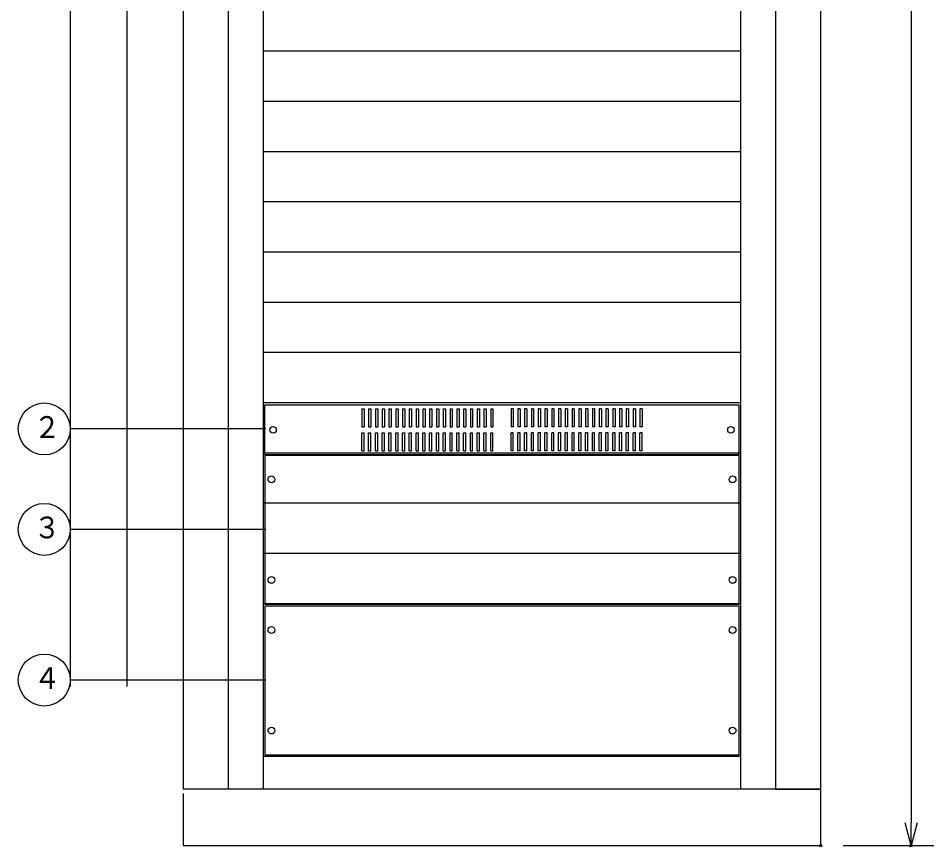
# Model space of a CAD drawing. Units: millimetres, scale not verified. Extents: x -172 to 172, y -116 to 117.
# Drawn here: x -172.3 to -91.3, y -111.1 to -37.8 of the extents above; entities that cross this region are included whole.
import ezdxf
from ezdxf.enums import TextEntityAlignment as Align

# ---------------------------------------------------------------- set-up
doc = ezdxf.new("R2010")
doc.units = ezdxf.units.MM
doc.header["$LTSCALE"] = 0.40975
doc.header["$PDMODE"] = 32
doc.header["$PDSIZE"] = 0.205
for name, color, linetype in [('0-0_MOJI1', 2, 'Continuous'), ('0-1_GAIKEI', 1, 'Continuous'), ('0-2_HOJO', 7, 'Continuous'), ('0-3_WAKU', 1, 'Continuous'), ('0-4_TOUROKU', 7, 'Continuous')]:
    doc.layers.add(name, color=color, linetype=linetype)
doc.styles.add('ＭＳ ゴシック', font='')
doc.styles.get('ＭＳ ゴシック').set_extended_font_data('MS Gothic')

# ---------------------------------------------------------------- blocks, each defined once
blk = doc.blocks.new('_OPEN30')
at = {"layer": '0-4_TOUROKU'}
blk.add_line((0, 0), (-1, 0), dxfattribs=at)
blk.add_lwpolyline([(-1, 0.2679), (0, 0), (-1, -0.2679)], dxfattribs=at)
blk = doc.blocks.new('-WUL62')
at = {"layer": '0-1_GAIKEI', "color": 7}
for p, q in [((-21, 0), (21, 0)), ((-21, -4.4), (-21, 0)), ((21, -4.4), (21, 0)), ((-21, -4.4), (21, -4.4))]:
    blk.add_line(p, q, dxfattribs=at)
at = {"layer": '0-1_GAIKEI'}
for p, q in [((-12.4, -0.336), (-12.2, -0.336)), ((-12.4, -0.336), (-12.4, -1.932)), ((-12.2, -0.336), (-12.2, -1.932)), ((-11.8, -0.336), (-11.6, -0.336)), ((-11.8, -0.336), (-11.8, -1.932)), ((-11.6, -0.336), (-11.6, -1.932)), ((-11.2, -0.336), (-11, -0.336)), ((-11.2, -0.336), (-11.2, -1.932)), ((-11, -0.336), (-11, -1.932)), ((-10.6, -0.336), (-10.4, -0.336)), ((-10.6, -0.336), (-10.6, -1.932)), ((-10.4, -0.336), (-10.4, -1.932)), ((-10, -0.336), (-9.8, -0.336)), ((-10, -0.336), (-10, -1.932)), ((-9.8, -0.336), (-9.8, -1.932)), ((-9.4, -0.336), (-9.2, -0.336)), ((-9.4, -0.336), (-9.4, -1.932)), ((-9.2, -0.336), (-9.2, -1.932)), ((-8.8, -0.336), (-8.6, -0.336)), ((-8.8, -0.336), (-8.8, -1.932)), ((-8.6, -0.336), (-8.6, -1.932)), ((-8.2, -0.336), (-8, -0.336)), ((-8.2, -0.336), (-8.2, -1.932)), ((-8, -0.336), (-8, -1.932)), ((-7.6, -0.336), (-7.4, -0.336)), ((-7.6, -0.336), (-7.6, -1.932)), ((-7.4, -0.336), (-7.4, -1.932)), ((-7, -0.336), (-6.8, -0.336)), ((-7, -0.336), (-7, -1.932)), ((-6.8, -0.336), (-6.8, -1.932)), ((-6.4, -0.336), (-6.2, -0.336)), ((-6.4, -0.336), (-6.4, -1.932)), ((-6.2, -0.336), (-6.2, -1.932)), ((-5.8, -0.336), (-5.6, -0.336)), ((-5.8, -0.336), (-5.8, -1.932)), ((-5.6, -0.336), (-5.6, -1.932)), ((-5.2, -0.336), (-5, -0.336)), ((-5.2, -0.336), (-5.2, -1.932)), ((-5, -0.336), (-5, -1.932)), ((-4.6, -0.336), (-4.4, -0.336)), ((-4.6, -0.336), (-4.6, -1.932)), ((-4.4, -0.336), (-4.4, -1.932)), ((-4, -0.336), (-3.8, -0.336)), ((-4, -0.336), (-4, -1.932)), ((-3.8, -0.336), (-3.8, -1.932)), ((-3.4, -0.336), (-3.2, -0.336)), ((-3.4, -0.336), (-3.4, -1.932)), ((-3.2, -0.336), (-3.2, -1.932)), ((-2.8, -0.336), (-2.6, -0.336)), ((-2.8, -0.336), (-2.8, -1.932)), ((-2.6, -0.336), (-2.6, -1.932)), ((-2.2, -0.336), (-2, -0.336)), ((-2.2, -0.336), (-2.2, -1.932)), ((-2, -0.336), (-2, -1.932)), ((-1.6, -0.336), (-1.4, -0.336)), ((-1.6, -0.336), (-1.6, -1.932)), ((-1.4, -0.336), (-1.4, -1.932)), ((-1, -0.336), (-1, -1.932)), ((-1, -0.336), (-0.8, -0.336)), ((-0.8, -0.336), (-0.8, -1.932)), ((0.8, -0.336), (0.8, -1.932)), ((1, -0.336), (0.8, -0.336)), ((1, -0.336), (1, -1.932)), ((1.6, -0.336), (1.4, -0.336)), ((1.4, -0.336), (1.4, -1.932)), ((1.6, -0.336), (1.6, -1.932)), ((2.2, -0.336), (2, -0.336)), ((2, -0.336), (2, -1.932)), ((2.2, -0.336), (2.2, -1.932)), ((2.8, -0.336), (2.6, -0.336)), ((2.6, -0.336), (2.6, -1.932)), ((2.8, -0.336), (2.8, -1.932)), ((3.4, -0.336), (3.2, -0.336)), ((3.2, -0.336), (3.2, -1.932)), ((3.4, -0.336), (3.4, -1.932)), ((4, -0.336), (3.8, -0.336)), ((3.8, -0.336), (3.8, -1.932)), ((4, -0.336), (4, -1.932)), ((4.6, -0.336), (4.4, -0.336)), ((4.4, -0.336), (4.4, -1.932)), ((4.6, -0.336), (4.6, -1.932)), ((5.2, -0.336), (5, -0.336)), ((5, -0.336), (5, -1.932)), ((5.2, -0.336), (5.2, -1.932)), ((5.8, -0.336), (5.6, -0.336)), ((5.6, -0.336), (5.6, -1.932)), ((5.8, -0.336), (5.8, -1.932)), ((6.4, -0.336), (6.2, -0.336)), ((6.2, -0.336), (6.2, -1.932)), ((6.4, -0.336), (6.4, -1.932)), ((7, -0.336), (6.8, -0.336)), ((6.8, -0.336), (6.8, -1.932)), ((7, -0.336), (7, -1.932)), ((7.6, -0.336), (7.4, -0.336)), ((7.4, -0.336), (7.4, -1.932)), ((7.6, -0.336), (7.6, -1.932)), ((8.2, -0.336), (8, -0.336)), ((8, -0.336), (8, -1.932)), ((8.2, -0.336), (8.2, -1.932)), ((8.8, -0.336), (8.6, -0.336)), ((8.6, -0.336), (8.6, -1.932)), ((8.8, -0.336), (8.8, -1.932)), ((9.4, -0.336), (9.2, -0.336)), ((9.2, -0.336), (9.2, -1.932)), ((9.4, -0.336), (9.4, -1.932)), ((10, -0.336), (9.8, -0.336)), ((9.8, -0.336), (9.8, -1.932)), ((10, -0.336), (10, -1.932)), ((10.6, -0.336), (10.4, -0.336)), ((10.4, -0.336), (10.4, -1.932)), ((10.6, -0.336), (10.6, -1.932)), ((11.2, -0.336), (11, -0.336)), ((11, -0.336), (11, -1.932)), ((11.2, -0.336), (11.2, -1.932)), ((11.8, -0.336), (11.6, -0.336)), ((11.6, -0.336), (11.6, -1.932)), ((11.8, -0.336), (11.8, -1.932)), ((12.4, -0.336), (12.2, -0.336)), ((12.2, -0.336), (12.2, -1.932)), ((12.4, -0.336), (12.4, -1.932)), ((-12.4, -1.932), (-12.2, -1.932)), ((-11.8, -1.932), (-11.6, -1.932)), ((-11.2, -1.932), (-11, -1.932)), ((-10.6, -1.932), (-10.4, -1.932)), ((-10, -1.932), (-9.8, -1.932)), ((-9.4, -1.932), (-9.2, -1.932)), ((-8.8, -1.932), (-8.6, -1.932)), ((-8.2, -1.932), (-8, -1.932)), ((-7.6, -1.932), (-7.4, -1.932)), ((-7, -1.932), (-6.8, -1.932)), ((-6.4, -1.932), (-6.2, -1.932)), ((-5.8, -1.932), (-5.6, -1.932)), ((-5.2, -1.932), (-5, -1.932)), ((-4.6, -1.932), (-4.4, -1.932)), ((-4, -1.932), (-3.8, -1.932)), ((-3.4, -1.932), (-3.2, -1.932)), ((-2.8, -1.932), (-2.6, -1.932)), ((-2.2, -1.932), (-2, -1.932)), ((-1.6, -1.932), (-1.4, -1.932)), ((-1, -1.932), (-0.8, -1.932)), ((1, -1.932), (0.8, -1.932)), ((1.6, -1.932), (1.4, -1.932)), ((2.2, -1.932), (2, -1.932)), ((2.8, -1.932), (2.6, -1.932)), ((3.4, -1.932), (3.2, -1.932)), ((4, -1.932), (3.8, -1.932)), ((4.6, -1.932), (4.4, -1.932)), ((5.2, -1.932), (5, -1.932)), ((5.8, -1.932), (5.6, -1.932)), ((6.4, -1.932), (6.2, -1.932)), ((7, -1.932), (6.8, -1.932)), ((7.6, -1.932), (7.4, -1.932)), ((8.2, -1.932), (8, -1.932)), ((8.8, -1.932), (8.6, -1.932)), ((9.4, -1.932), (9.2, -1.932)), ((10, -1.932), (9.8, -1.932)), ((10.6, -1.932), (10.4, -1.932)), ((11.2, -1.932), (11, -1.932)), ((11.8, -1.932), (11.6, -1.932)), ((12.4, -1.932), (12.2, -1.932)), ((-12.4, -4.064), (-12.4, -2.468)), ((-12.4, -2.468), (-12.2, -2.468)), ((-12.2, -4.064), (-12.2, -2.468)), ((-11.8, -4.064), (-11.8, -2.468)), ((-11.8, -2.468), (-11.6, -2.468)), ((-11.6, -4.064), (-11.6, -2.468)), ((-11.2, -4.064), (-11.2, -2.468)), ((-11.2, -2.468), (-11, -2.468)), ((-11, -4.064), (-11, -2.468)), ((-10.6, -4.064), (-10.6, -2.468)), ((-10.6, -2.468), (-10.4, -2.468)), ((-10.4, -4.064), (-10.4, -2.468)), ((-10, -4.064), (-10, -2.468)), ((-10, -2.468), (-9.8, -2.468)), ((-9.8, -4.064), (-9.8, -2.468)), ((-9.4, -4.064), (-9.4, -2.468)), ((-9.4, -2.468), (-9.2, -2.468)), ((-9.2, -4.064), (-9.2, -2.468)), ((-8.8, -4.064), (-8.8, -2.468)), ((-8.8, -2.468), (-8.6, -2.468)), ((-8.6, -4.064), (-8.6, -2.468)), ((-8.2, -4.064), (-8.2, -2.468)), ((-8.2, -2.468), (-8, -2.468)), ((-8, -4.064), (-8, -2.468)), ((-7.6, -4.064), (-7.6, -2.468)), ((-7.6, -2.468), (-7.4, -2.468)), ((-7.4, -4.064), (-7.4, -2.468)), ((-7, -4.064), (-7, -2.468)), ((-7, -2.468), (-6.8, -2.468)), ((-6.8, -4.064), (-6.8, -2.468)), ((-6.4, -4.064), (-6.4, -2.468)), ((-6.4, -2.468), (-6.2, -2.468)), ((-6.2, -4.064), (-6.2, -2.468)), ((-5.8, -4.064), (-5.8, -2.468)), ((-5.8, -2.468), (-5.6, -2.468)), ((-5.6, -4.064), (-5.6, -2.468)), ((-5.2, -4.064), (-5.2, -2.468)), ((-5.2, -2.468), (-5, -2.468)), ((-5, -4.064), (-5, -2.468)), ((-4.6, -4.064), (-4.6, -2.468)), ((-4.6, -2.468), (-4.4, -2.468)), ((-4.4, -4.064), (-4.4, -2.468)), ((-4, -4.064), (-4, -2.468)), ((-4, -2.468), (-3.8, -2.468)), ((-3.8, -4.064), (-3.8, -2.468)), ((-3.4, -4.064), (-3.4, -2.468)), ((-3.4, -2.468), (-3.2, -2.468)), ((-3.2, -4.064), (-3.2, -2.468)), ((-2.8, -4.064), (-2.8, -2.468)), ((-2.8, -2.468), (-2.6, -2.468)), ((-2.6, -4.064), (-2.6, -2.468)), ((-2.2, -4.064), (-2.2, -2.468)), ((-2.2, -2.468), (-2, -2.468)), ((-2, -4.064), (-2, -2.468)), ((-1.6, -4.064), (-1.6, -2.468)), ((-1.6, -2.468), (-1.4, -2.468)), ((-1.4, -4.064), (-1.4, -2.468)), ((-1, -4.064), (-1, -2.468)), ((-1, -2.468), (-0.8, -2.468)), ((-0.8, -4.064), (-0.8, -2.468)), ((0.8, -4.064), (0.8, -2.468)), ((1, -2.468), (0.8, -2.468)), ((1, -4.064), (1, -2.468)), ((1.4, -4.064), (1.4, -2.468)), ((1.6, -2.468), (1.4, -2.468)), ((1.6, -4.064), (1.6, -2.468)), ((2, -4.064), (2, -2.468)), ((2.2, -2.468), (2, -2.468)), ((2.2, -4.064), (2.2, -2.468)), ((2.6, -4.064), (2.6, -2.468)), ((2.8, -2.468), (2.6, -2.468)), ((2.8, -4.064), (2.8, -2.468)), ((3.2, -4.064), (3.2, -2.468)), ((3.4, -2.468), (3.2, -2.468)), ((3.4, -4.064), (3.4, -2.468)), ((3.8, -4.064), (3.8, -2.468)), ((4, -2.468), (3.8, -2.468)), ((4, -4.064), (4, -2.468)), ((4.4, -4.064), (4.4, -2.468)), ((4.6, -2.468), (4.4, -2.468)), ((4.6, -4.064), (4.6, -2.468)), ((5, -4.064), (5, -2.468)), ((5.2, -2.468), (5, -2.468)), ((5.2, -4.064), (5.2, -2.468)), ((5.6, -4.064), (5.6, -2.468)), ((5.8, -2.468), (5.6, -2.468)), ((5.8, -4.064), (5.8, -2.468)), ((6.2, -4.064), (6.2, -2.468)), ((6.4, -2.468), (6.2, -2.468)), ((6.4, -4.064), (6.4, -2.468)), ((6.8, -4.064), (6.8, -2.468)), ((7, -2.468), (6.8, -2.468)), ((7, -4.064), (7, -2.468)), ((7.4, -4.064), (7.4, -2.468)), ((7.6, -2.468), (7.4, -2.468)), ((7.6, -4.064), (7.6, -2.468)), ((8, -4.064), (8, -2.468)), ((8.2, -2.468), (8, -2.468)), ((8.2, -4.064), (8.2, -2.468)), ((8.6, -4.064), (8.6, -2.468)), ((8.8, -2.468), (8.6, -2.468)), ((8.8, -4.064), (8.8, -2.468)), ((9.2, -4.064), (9.2, -2.468)), ((9.4, -2.468), (9.2, -2.468)), ((9.4, -4.064), (9.4, -2.468)), ((9.8, -4.064), (9.8, -2.468)), ((10, -2.468), (9.8, -2.468)), ((10, -4.064), (10, -2.468)), ((10.4, -4.064), (10.4, -2.468)), ((10.6, -2.468), (10.4, -2.468)), ((10.6, -4.064), (10.6, -2.468)), ((11, -4.064), (11, -2.468)), ((11.2, -2.468), (11, -2.468)), ((11.2, -4.064), (11.2, -2.468)), ((11.6, -4.064), (11.6, -2.468)), ((11.8, -2.468), (11.6, -2.468)), ((11.8, -4.064), (11.8, -2.468)), ((12.2, -4.064), (12.2, -2.468)), ((12.4, -2.468), (12.2, -2.468)), ((12.4, -4.064), (12.4, -2.468)), ((-12.4, -4.064), (-12.2, -4.064)), ((-11.8, -4.064), (-11.6, -4.064)), ((-11.2, -4.064), (-11, -4.064)), ((-10.6, -4.064), (-10.4, -4.064)), ((-10, -4.064), (-9.8, -4.064)), ((-9.4, -4.064), (-9.2, -4.064)), ((-8.8, -4.064), (-8.6, -4.064)), ((-8.2, -4.064), (-8, -4.064)), ((-7.6, -4.064), (-7.4, -4.064)), ((-7, -4.064), (-6.8, -4.064)), ((-6.4, -4.064), (-6.2, -4.064)), ((-5.8, -4.064), (-5.6, -4.064)), ((-5.2, -4.064), (-5, -4.064)), ((-4.6, -4.064), (-4.4, -4.064)), ((-4, -4.064), (-3.8, -4.064)), ((-3.4, -4.064), (-3.2, -4.064)), ((-2.8, -4.064), (-2.6, -4.064)), ((-2.2, -4.064), (-2, -4.064)), ((-1.6, -4.064), (-1.4, -4.064)), ((-1, -4.064), (-0.8, -4.064)), ((1, -4.064), (0.8, -4.064)), ((1.6, -4.064), (1.4, -4.064)), ((2.2, -4.064), (2, -4.064)), ((2.8, -4.064), (2.6, -4.064)), ((3.4, -4.064), (3.2, -4.064)), ((4, -4.064), (3.8, -4.064)), ((4.6, -4.064), (4.4, -4.064)), ((5.2, -4.064), (5, -4.064)), ((5.8, -4.064), (5.6, -4.064)), ((6.4, -4.064), (6.2, -4.064)), ((7, -4.064), (6.8, -4.064)), ((7.6, -4.064), (7.4, -4.064)), ((8.2, -4.064), (8, -4.064)), ((8.8, -4.064), (8.6, -4.064)), ((9.4, -4.064), (9.2, -4.064)), ((10, -4.064), (9.8, -4.064)), ((10.6, -4.064), (10.4, -4.064)), ((11.2, -4.064), (11, -4.064)), ((11.8, -4.064), (11.6, -4.064)), ((12.4, -4.064), (12.2, -4.064))]:
    blk.add_line(p, q, dxfattribs=at)
for centre in [(-20.26, -2.2), (20.26, -2.2)]:
    blk.add_circle(centre, 0.29, dxfattribs=at)
blk = doc.blocks.new('A$C1569026A')
at = {"layer": '0-1_GAIKEI', "color": 7}
for p, q in [((-21, 0), (-21, -13.2)), ((-21, 0), (21, 0)), ((21, -13.2), (21, 0)), ((-21, -13.2), (21, -13.2))]:
    blk.add_line(p, q, dxfattribs=at)
at = {"layer": '0-1_GAIKEI'}
for centre in [(-20.4017, -2.149), (20.4017, -2.149), (-20.4017, -11.051), (20.4017, -11.051)]:
    blk.add_circle(centre, 0.2992, dxfattribs=at)

msp = doc.modelspace()

# ---------------------------------------------------------------- linework, layer by layer
at = {"layer": '0-0_MOJI1', "color": 1}
for p, q in [((-150.3999, -74.1678), (-167.6999, -74.1678)), ((-150.3999, -83.0578), (-167.6999, -83.0578)), ((-150.3999, -96.3928), (-167.6999, -96.3928))]:
    msp.add_line(p, q, dxfattribs=at)
at = {"layer": '0-0_MOJI1', "color": 7}
for centre in [(-169.9999, -74.1678), (-169.9999, -83.0578), (-169.9999, -96.3928)]:
    msp.add_circle(centre, 2.3, dxfattribs=at)
at = {"layer": '0-1_GAIKEI', "color": 7}
for p, q in [((-153.6999, -106.0428), (-153.6999, 88.9571)), ((-105.2999, 88.9571), (-105.2999, -106.0428)), ((-150.5999, -106.0428), (-150.5999, 82.9571)), ((-108.3999, 82.9571), (-108.3999, -106.0428)), ((-108.3999, -103.1528), (-150.5999, -103.1528))]:
    msp.add_line(p, q, dxfattribs=at)
at = {"layer": '0-1_GAIKEI', "color": 4}
for p, q in [((-101.2999, -106.0428), (-157.6999, -106.0428)), ((-101.2999, -106.4428), (-101.2999, -106.0428)), ((-157.6999, -106.4428), (-157.6999, -110.6428)), ((-101.2999, -110.6428), (-101.2999, -106.4428)), ((-157.6999, -110.6428), (-157.6999, -111.0428)), ((-101.2999, -111.0428), (-101.2999, -110.6428)), ((-157.6999, -111.0428), (-101.2999, -111.0428))]:
    msp.add_line(p, q, dxfattribs=at)
for points in [[(-153.6999, 88.9571), (-157.6999, 88.9571), (-157.6999, -106.0428)], [(-105.2999, -106.0428), (-101.2999, -106.0428), (-101.2999, 88.9571), (-105.2999, 88.9571)], [(-107.9999, -106.0428), (-129.4999, -106.0428), (-156.2399, -106.0428)]]:
    msp.add_lwpolyline(points, dxfattribs=at)
at = {"layer": '0-2_HOJO'}
for p, q in [((-167.6999, 98.0291), (-167.6999, -96.9708)), ((-162.6999, 98.0291), (-162.6999, -96.9708)), ((-108.3999, -40.7409), (-150.5999, -40.7409)), ((-108.3999, -45.1859), (-150.5999, -45.1859)), ((-108.3999, -49.6309), (-150.5999, -49.6309)), ((-108.3999, -54.0758), (-150.5999, -54.0758)), ((-108.3999, -58.5208), (-150.5999, -58.5208)), ((-108.3999, -62.9658), (-150.5999, -62.9658)), ((-108.3999, -67.4108), (-150.5999, -67.4108)), ((-108.3999, -71.8558), (-150.5999, -71.8558)), ((-108.3999, -76.3008), (-150.5999, -76.3008)), ((-108.3999, -80.7458), (-150.5999, -80.7458)), ((-108.3999, -85.1908), (-150.5999, -85.1908)), ((-108.3999, -89.6358), (-150.5999, -89.6358))]:
    msp.add_line(p, q, dxfattribs=at)
at = {"layer": '0-3_WAKU', "color": 3}
for p, q in [((-93.2999, 86.9571), (-93.2999, -109.0428)), ((-99.2999, -111.0428), (-91.2999, -111.0428))]:
    msp.add_line(p, q, dxfattribs=at)
at = {"layer": '0-4_TOUROKU'}
for p in [(-101.2999, -111.0428), (-93.2999, -111.0428)]:
    msp.add_point(p, dxfattribs=at)

# ---------------------------------------------------------------- block references
at = {"layer": '0-1_GAIKEI'}
for name, p in [('-WUL62', (-129.4999, -72.0378)), ('A$C1569026A', (-129.4999, -76.4828)), ('A$C1569026A', (-129.4999, -89.8178))]:
    msp.add_blockref(name, p, dxfattribs=at)
at = {"layer": '0-3_WAKU', "xscale": 2, "yscale": 2, "rotation": 270}
msp.add_blockref('_OPEN30', (-93.2999, -111.0428), dxfattribs=at)

# ---------------------------------------------------------------- texts
at = {"layer": '0-0_MOJI1', "style": 'ＭＳ ゴシック', "width": 0.9}
for s, p in [('２', (-170.9332, -75.5379)), ('３', (-170.9332, -84.4279)), ('４', (-170.9332, -97.7629))]:
    msp.add_text(s, height=1.926, dxfattribs=at).set_placement(p, align=Align.BOTTOM_LEFT)

doc.saveas('drawing.dxf')
